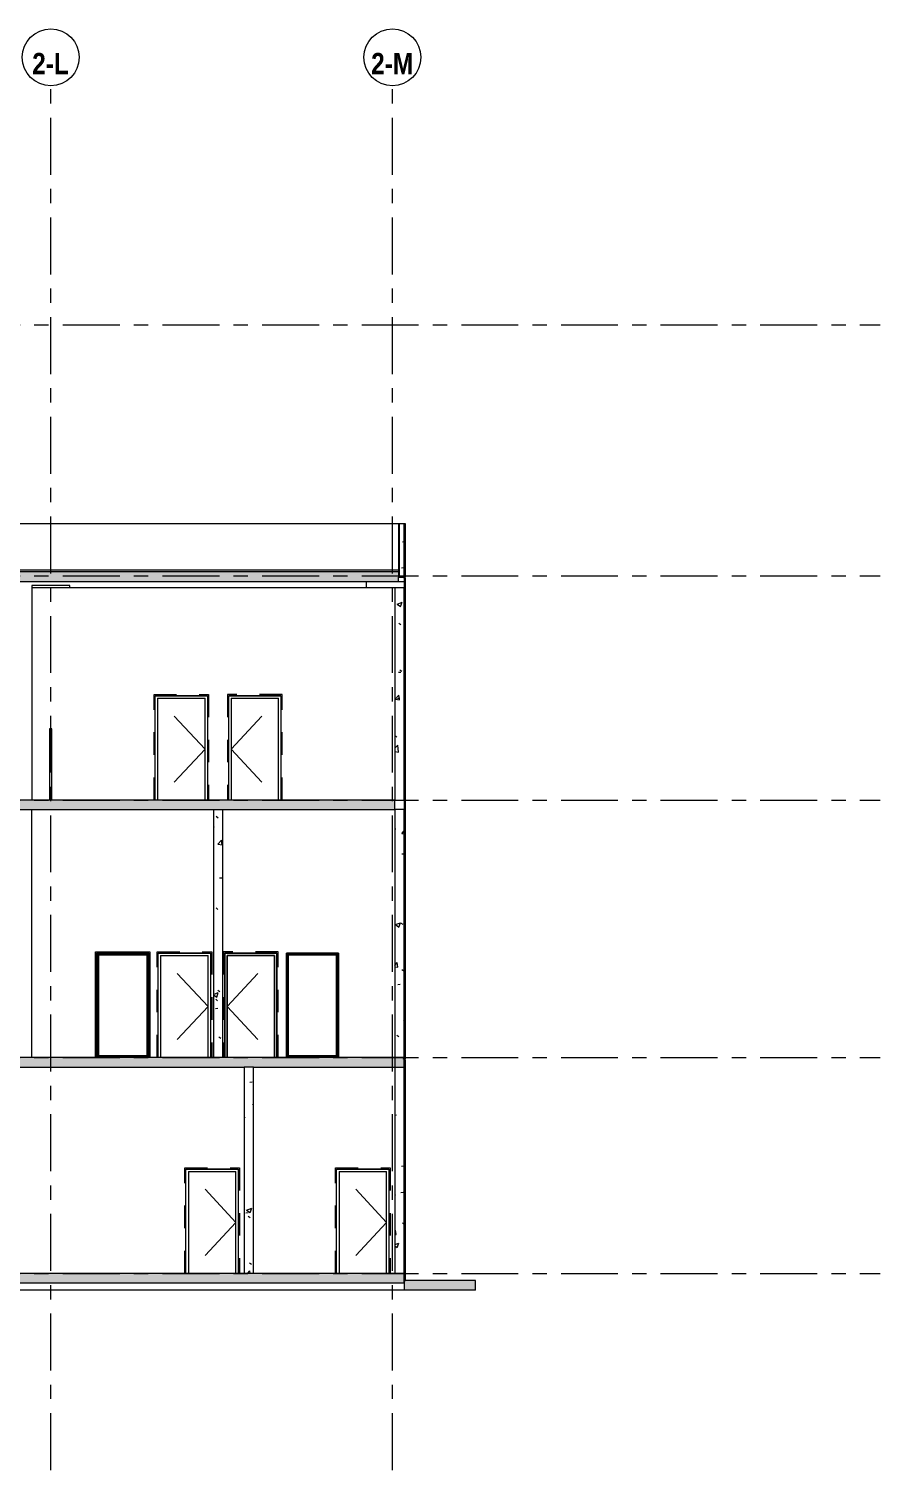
# Model space of a CAD drawing. Header units: millimetres. Extents: x -18215 to 134275, y 17919 to 48497.
# Drawn here: x 116334 to 134275, y 17919 to 48294 of the extents above; entities that cross this region are included whole.
import ezdxf

# ---------------------------------------------------------------- set-up
doc = ezdxf.new("R2010")
doc.units = ezdxf.units.MM
for name, pattern in [('Centre', [4762.5, 952.5, -714.375, 2381.25, -714.375]), ('Dash', [952.5, 476.25, -476.25]), ('IDA - Grid Line', [2100, 1200, -300, 300, -300])]:
    doc.linetypes.add(name, pattern=pattern)
for name, color, linetype, lineweight, true_color in [('A-_DOOR----_E-1', 6, 'Continuous', 9, 0xff00ff), ('A-_DOOR----_E-2', 6, 'Centre', 9, 0xff00ff), ('A-_DOOR----_H-1', 6, 'Dash', 18, 0xff00ff), ('A-_FLOR----_E-1', 6, 'Continuous', 9, 0xff00ff), ('A-_FLORLEVL_E-1', 9, 'IDA - Grid Line', 9, 0x808080), ('A-_FLORPATT_E-1', 6, 'Continuous', 9, 0xff00ff), ('A-_WALL----_E-1', 6, 'Continuous', 9, 0xff00ff), ('A-_WALL----_H-1', 6, 'Continuous', 9, 0xff00ff), ('A-_WALLPRTN_E-1', 6, 'Continuous', 9, 0xff00ff), ('A-_WIND----_E-1', 6, 'Continuous', 9, 0xff00ff), ('S-_ANOTGRID_E-1', 9, 'IDA - Grid Line', 9, 0x808080), ('S-_COLN----_E-1', 6, 'Continuous', 9, 0xff00ff), ('X_PART----_E-1', 6, 'Continuous', 9, 0xff00ff)]:
    doc.layers.add(name, color=color, linetype=linetype, lineweight=lineweight, true_color=true_color)
doc.layers.add('S-_ANOTGRID_E', color=7, linetype='Continuous', lineweight=9)
doc.styles.add('Arial Narrow_B', font='ARIALNB.TTF', dxfattribs={"height": 450})
pattern_1 = [(0, (85762.1, 31875.04), (381, 381), [47.625, -333.375]), (90, (85762.1, 31875.04), (-381, 381), [47.625, -333.375]), (135, (85809.73, 31875.04), (-381.0004, 3e-14), [67.352, -471.463]), (0, (85809.73, 32089.35), (381, 381), [47.625, -333.375]), (45, (85833.54, 32065.54), (0, 381.0004), [33.676, -505.139]), (135, (85833.54, 32065.54), (-381.0004, 3e-14), [33.676, -505.139]), (0, (85952.6, 32184.6), (381, 381), [67.352, -313.648]), (45, (85952.6, 32184.6), (0, 381.0004), [47.625, -491.19]), (135, (86019.96, 32184.6), (-381.0004, 3e-14), [47.625, -491.19]), (90, (86024.04, 31970.3), (-381, 381), [47.625, -333.375]), (45, (86024.04, 31970.29), (0, 381.0004), [33.676, -505.139]), (135, (86047.86, 31994.1), (-381.0004, 3e-14), [33.676, -505.139]), (0, (85809.73, 31970.3), (381, 381), [23.812, -319.087]), (0, (86095.48, 32065.54), (381, 381), [23.812, -319.087]), (90, (85976.4, 32113.16), (-381, 381), [23.812, -319.087]), (135, (86024.04, 31898.85), (-381.0004, 3e-14), [33.676, -505.139]), (135, (85857.36, 32160.79), (-381.0004, 3e-14), [33.676, -505.139]), (45, (85940.7, 32000.05), (0, 381.0004), [33.676, -505.139]), (90, (85893.07, 31922.66), (-381, 381), [5.953, -375.047]), (90, (85910.93, 32083.4), (-381, 381), [5.953, -375.047]), (90, (86089.53, 32148.88), (-381, 381), [5.953, -375.047]), (90, (86095.48, 31946.47), (-381, 381), [5.953, -375.047])]
pattern_2 = [(50, (85762.1, 31875), (1093.104, -95.634), [114.3, -1257.3]), (355, (85762.1, 31875), (-211.457, 1146.34), [91.44, -1005.84]), (100.451, (85853.2, 31867.1), (881.656, 1050.7), [97.14, -1068.54]), (46.184, (85762.1, 32179.8), (1626.475, -252.257), [171.45, -1885.95]), (96.636, (85897.6, 32158.8), (1424.416, 1484.565), [145.71, -1602.81]), (351.184, (85762.1, 32179.8), (1424.43, 1484.55), [137.16, -1508.76]), (21, (85914.5, 32103.6), (909.686, -613.591), [114.3, -1257.3]), (326, (85914.5, 32103.6), (370.812, 1105.13), [91.44, -1005.84]), (71.451, (85990.3, 32052.5), (1280.503, 491.528), [97.14, -1068.54]), (37.5, (85762.1, 31875.04), (18.5313, 507.3303), [50.292, -943.356, 50.292, -1980.438]), (37.5, (85762.1, 31875.04), (18.5313, 507.3303), [-1043.94, -970.788, 50.292, -959.358]), (7.5, (85762.1, 31875.04), (400.918, 601.0836), [50.292, -531.876, 50.292, -920.496, -384.81]), (7.5, (85762.1, 31875.04), (400.918, 601.0836), [-1552.956, 50.292, -334.518]), (327.5, (85422.25, 31875.04), (813.545, -34.3737), [50.292, -330.708, 50.292, -2715.768]), (327.5, (85422.25, 31875.04), (813.545, -34.3737), [-431.292, -1138.428, 50.292, -1527.048]), (317.5, (85269.85, 31875.04), (888.775, 152.56), [50.292, -445.008, 50.292, -1859.28]), (317.5, (85269.85, 31875.04), (888.775, 152.56), [-545.592, -739.14, 50.292, -1069.848])]

# ---------------------------------------------------------------- blocks, each defined once
blk = doc.blocks.new('IDA - F - Single - Swing - 1100L X 2200H - B2-TD01-4055580-Section 114')
at = {"layer": 'A-_DOOR----_E-1'}
for p, q in [((440, 28815), (440, 26615)), ((1540, 28815), (440, 28815)), ((1490, 28765), (490, 28765)), ((490, 28765), (490, 26615)), ((490, 26615), (490, 28765)), ((490, 28765), (1490, 28765)), ((1490, 26615), (1490, 28765)), ((1490, 28765), (1490, 26615)), ((1540, 26615), (1540, 28815))]:
    blk.add_line(p, q, dxfattribs=at)
at = {"layer": 'A-_DOOR----_E-2'}
for q in [(1490, 28765), (1490, 26615)]:
    blk.add_line((490, 27690), q, dxfattribs=at)
at = {"layer": 'A-_DOOR----_H-1'}
for p, q in [((1565, 28840), (415, 28840)), ((415, 28840), (415, 26615)), ((1565, 26615), (1565, 28840))]:
    blk.add_line(p, q, dxfattribs=at)
blk = doc.blocks.new('IDA - F - Single - Swing - 1100L X 2200H - B2-TD01-V33-Section 114')
at = {"layer": 'A-_DOOR----_E-1'}
for p, q in [((-59741, 28815), (-60841, 28815)), ((-60841, 26615), (-60841, 28815)), ((-60791, 28765), (-60791, 26615)), ((-60791, 28765), (-59791, 28765)), ((-59791, 26615), (-59791, 28765)), ((-59741, 28815), (-59741, 26615))]:
    blk.add_line(p, q, dxfattribs=at)
at = {"layer": 'A-_DOOR----_E-2'}
for q in [(-60791, 28765), (-60791, 26615)]:
    blk.add_line((-59791, 27690), q, dxfattribs=at)
at = {"layer": 'A-_DOOR----_H-1'}
for p, q in [((-60866, 26615), (-60866, 28840)), ((-60866, 28840), (-59716, 28840)), ((-59716, 28840), (-59716, 26615))]:
    blk.add_line(p, q, dxfattribs=at)
blk = doc.blocks.new('IDA - F - Single - Swing - 1100L X 2200H - B2-TD01-4055582-Section 114')
at = {"layer": 'A-_DOOR----_E-1'}
for p, q in [((-15400, 26615), (-15400, 28815)), ((-14300, 28815), (-15400, 28815)), ((-15350, 28765), (-15350, 26615)), ((-15350, 28765), (-14350, 28765)), ((-14350, 26615), (-14350, 28765)), ((-14300, 28815), (-14300, 26615))]:
    blk.add_line(p, q, dxfattribs=at)
at = {"layer": 'A-_DOOR----_E-2'}
for q in [(-14350, 28765), (-14350, 26615)]:
    blk.add_line((-15350, 27690), q, dxfattribs=at)
at = {"layer": 'A-_DOOR----_H-1'}
for p, q in [((-14275, 28840), (-15425, 28840)), ((-15425, 28840), (-15425, 26615)), ((-14275, 26615), (-14275, 28840))]:
    blk.add_line(p, q, dxfattribs=at)
blk = doc.blocks.new('40mm fixed window - 40mm Fixed Window 1100x2200-5351977-Section 114')
at = {"layer": 'A-_WIND----_E-1'}
for p, q in [((1742, 26617), (1742, 28813)), ((2838, 28813), (1742, 28813)), ((1761, 26636), (1761, 28794)), ((1761, 28794), (2819, 28794)), ((2818, 28792), (1763, 28792)), ((1763, 28792), (1763, 26638)), ((2815, 28790), (1765, 28790)), ((1765, 28790), (1765, 26640)), ((1768, 28788), (1768, 26642)), ((2813, 28788), (1768, 28788)), ((1769, 28786), (1768, 28787)), ((2813, 28787), (1768, 28787)), ((1768, 28786), (1768, 26643)), ((1769, 28786), (1769, 26644)), ((2811, 28786), (1769, 28786)), ((1770, 28786), (1770, 26644)), ((2811, 28786), (1770, 28786)), ((1775, 28781), (1775, 26649)), ((2806, 28781), (1775, 28781)), ((1778, 28777), (1776, 28779)), ((1776, 28779), (1776, 26651)), ((2804, 28779), (1776, 28779)), ((1778, 26653), (1778, 28777)), ((1779, 28776), (1778, 28777)), ((1778, 28777), (2802, 28777)), ((1779, 26654), (1779, 28776)), ((1781, 28774), (1779, 28776)), ((2801, 28776), (1779, 28776)), ((1781, 28774), (1781, 26656)), ((2800, 28774), (1781, 28774)), ((2801, 28776), (2800, 28774)), ((2800, 26656), (2800, 28774)), ((2802, 28777), (2801, 28776)), ((2801, 28776), (2801, 26654)), ((2804, 28779), (2802, 28777)), ((2802, 28777), (2802, 26653)), ((2804, 26651), (2804, 28779)), ((2806, 26649), (2806, 28781)), ((2813, 28787), (2811, 28786)), ((2811, 26644), (2811, 28786)), ((2811, 26644), (2811, 28786)), ((2813, 26642), (2813, 28788)), ((2813, 26643), (2813, 28786)), ((2815, 26640), (2815, 28790)), ((2818, 28792), (2818, 26638)), ((2819, 28794), (2819, 26636)), ((2838, 26617), (2838, 28813)), ((2838, 26617), (1742, 26617)), ((2819, 26636), (1761, 26636)), ((2818, 26638), (1763, 26638)), ((1765, 26640), (2815, 26640)), ((1769, 26644), (1768, 26643)), ((1768, 26643), (2813, 26643)), ((1768, 26642), (2813, 26642)), ((1769, 26644), (2811, 26644)), ((1770, 26644), (2811, 26644)), ((1775, 26649), (2806, 26649)), ((1778, 26653), (1776, 26651)), ((1776, 26651), (2804, 26651)), ((1778, 26653), (1779, 26654)), ((2802, 26653), (1778, 26653)), ((1781, 26656), (1779, 26654)), ((1779, 26654), (2801, 26654)), ((1781, 26656), (2800, 26656)), ((2801, 26654), (2800, 26656)), ((2802, 26653), (2801, 26654)), ((2804, 26651), (2802, 26653)), ((2813, 26643), (2811, 26644))]:
    blk.add_line(p, q, dxfattribs=at)
for points, knots in [([(1768, 28787), (1768, 28787), (1768, 28788), (1768, 28788), (1768, 28788), (1768, 28788)], [0, 0, 0, 0, 0.1363636, 0.2727273, 0.4545455, 0.4545455, 0.4545455, 0.4545455]), ([(1775, 28781), (1774, 28781), (1774, 28781), (1773, 28782), (1773, 28783), (1772, 28783), (1772, 28784), (1771, 28784), (1770, 28785), (1770, 28785), (1770, 28786)], [0, 0, 0, 0, 0.2, 0.3, 0.4, 0.5, 0.6, 0.7, 0.8, 1, 1, 1, 1]), ([(2811, 28786), (2811, 28785), (2810, 28785), (2810, 28784), (2809, 28784), (2809, 28783), (2808, 28783), (2808, 28783), (2807, 28782), (2807, 28781), (2806, 28781), (2806, 28781)], [-1, -1, -1, -1, -0.8, -0.7, -0.6, -0.55, -0.5, -0.4, -0.3, -0.2, 0, 0, 0, 0]), ([(2813, 28788), (2813, 28788), (2813, 28788), (2813, 28788), (2813, 28787), (2813, 28787)], [-0.4545455, -0.4545455, -0.4545455, -0.4545455, -0.2727273, -0.1363636, 0, 0, 0, 0]), ([(1768, 26642), (1768, 26642), (1768, 26642), (1768, 26642), (1768, 26643), (1768, 26643)], [-0.4545455, -0.4545455, -0.4545455, -0.4545455, -0.2727273, -0.1363636, 0, 0, 0, 0]), ([(1770, 26644), (1770, 26645), (1770, 26645), (1771, 26646), (1772, 26646), (1772, 26647), (1772, 26647), (1773, 26647), (1773, 26648), (1774, 26649), (1774, 26649), (1775, 26649)], [-1, -1, -1, -1, -0.8, -0.7, -0.6, -0.55, -0.5, -0.4, -0.3, -0.2, 0, 0, 0, 0]), ([(2811, 26644), (2811, 26645), (2810, 26645), (2810, 26646), (2809, 26646), (2809, 26647), (2808, 26647), (2808, 26647), (2807, 26648), (2807, 26649), (2806, 26649), (2806, 26649)], [-1, -1, -1, -1, -0.8, -0.7, -0.6, -0.55, -0.5, -0.4, -0.3, -0.2, 0, 0, 0, 0]), ([(2813, 26642), (2813, 26642), (2813, 26642), (2813, 26642), (2813, 26643), (2813, 26643)], [-0.4545455, -0.4545455, -0.4545455, -0.4545455, -0.2727273, -0.1363636, 0, 0, 0, 0])]:
    blk.add_open_spline(points, degree=3, knots=knots, dxfattribs=at)
blk = doc.blocks.new('40mm fixed window - 40mm Fixed Window 1100x2200-V41-Section 114')
at = {"layer": 'A-_WIND----_E-1'}
for p, q in [((-2285, 26615), (-2285, 28840)), ((-2285, 28840), (-1135, 28840)), ((-1162, 28813), (-2258, 28813)), ((-2258, 28813), (-2258, 26617)), ((-2247, 28802), (-2247, 26628)), ((-1172, 28802), (-2247, 28802)), ((-2247, 26629), (-2247, 28802)), ((-2246, 28801), (-2247, 28802)), ((-2247, 28802), (-1173, 28802)), ((-2246, 26629), (-2246, 28801)), ((-2245, 28800), (-2246, 28801)), ((-1174, 28801), (-2246, 28801)), ((-2245, 28800), (-2245, 26630)), ((-1174, 28800), (-2245, 28800)), ((-2244, 28799), (-2244, 26631)), ((-1176, 28799), (-2244, 28799)), ((-2222, 28777), (-2243, 28798)), ((-2222, 26653), (-2222, 28777)), ((-2222, 28777), (-1198, 28777)), ((-2221, 28776), (-2222, 28777)), ((-1199, 28776), (-2221, 28776)), ((-2221, 28776), (-2221, 26654)), ((-1198, 28777), (-1199, 28776)), ((-1199, 28776), (-1199, 26654)), ((-1176, 28798), (-1198, 28777)), ((-1198, 28777), (-1198, 26653)), ((-1176, 26631), (-1176, 28799)), ((-1173, 28802), (-1174, 28801)), ((-1174, 28801), (-1174, 26629)), ((-1174, 28801), (-1174, 28800)), ((-1174, 26630), (-1174, 28800)), ((-1173, 28802), (-1173, 26629)), ((-1172, 26628), (-1172, 28802)), ((-1162, 28813), (-1162, 26617)), ((-1135, 28840), (-1135, 26615)), ((-1162, 26617), (-2258, 26617)), ((-2247, 26628), (-2246, 26629)), ((-2247, 26628), (-1172, 26628)), ((-1173, 26628), (-2247, 26628)), ((-2245, 26630), (-2246, 26629)), ((-2246, 26629), (-1174, 26629)), ((-2245, 26630), (-1174, 26630)), ((-2244, 26631), (-1176, 26631)), ((-2243, 26632), (-2222, 26653)), ((-2221, 26654), (-2222, 26653)), ((-1198, 26653), (-2222, 26653)), ((-1199, 26654), (-2221, 26654)), ((-1199, 26654), (-1198, 26653)), ((-1176, 26632), (-1198, 26653)), ((-1174, 26629), (-1174, 26630)), ((-1173, 26628), (-1174, 26629))]:
    blk.add_line(p, q, dxfattribs=at)
for points, knots in [([(-2247, 28802), (-2247, 28802), (-2247, 28802), (-2247, 28802), (-2247, 28802), (-2247, 28802), (-2247, 28802)], [0.047619, 0.047619, 0.047619, 0.047619, 0.0714286, 0.0952381, 0.1190476, 0.1904762, 0.1904762, 0.1904762, 0.1904762]), ([(-2243, 28798), (-2243, 28798), (-2243, 28798), (-2243, 28799), (-2243, 28799), (-2243, 28799), (-2244, 28799), (-2244, 28799), (-2244, 28799)], [0, 0, 0, 0, 0.166667, 0.305556, 0.444444, 0.583333, 0.722222, 1, 1, 1, 1]), ([(-1176, 28799), (-1176, 28799), (-1176, 28799), (-1176, 28799), (-1176, 28799), (-1176, 28799), (-1176, 28798), (-1176, 28798), (-1176, 28798)], [-1, -1, -1, -1, -0.722222, -0.583333, -0.444444, -0.305556, -0.166667, 0, 0, 0, 0]), ([(-1172, 28802), (-1172, 28802), (-1172, 28802), (-1173, 28802), (-1173, 28802), (-1173, 28802), (-1173, 28802)], [-0.1904762, -0.1904762, -0.1904762, -0.1904762, -0.1190476, -0.0952381, -0.0714286, -0.047619, -0.047619, -0.047619, -0.047619]), ([(-2247, 26628), (-2247, 26628), (-2247, 26628), (-2247, 26628), (-2247, 26628), (-2247, 26628), (-2247, 26628)], [-0.1904762, -0.1904762, -0.1904762, -0.1904762, -0.1190476, -0.0952381, -0.0714286, -0.047619, -0.047619, -0.047619, -0.047619]), ([(-2244, 26631), (-2244, 26631), (-2244, 26631), (-2243, 26631), (-2243, 26631), (-2243, 26631), (-2243, 26632), (-2243, 26632), (-2243, 26632)], [-1, -1, -1, -1, -0.722222, -0.583333, -0.444444, -0.305556, -0.166667, 0, 0, 0, 0]), ([(-1176, 26631), (-1176, 26631), (-1176, 26631), (-1176, 26631), (-1176, 26631), (-1176, 26631), (-1176, 26632), (-1176, 26632), (-1176, 26632)], [-1, -1, -1, -1, -0.722222, -0.583333, -0.444444, -0.305556, -0.166667, 0, 0, 0, 0]), ([(-1172, 26628), (-1172, 26628), (-1172, 26628), (-1173, 26628), (-1173, 26628), (-1173, 26628), (-1173, 26628)], [-0.1904762, -0.1904762, -0.1904762, -0.1904762, -0.1190476, -0.0952381, -0.0714286, -0.047619, -0.047619, -0.047619, -0.047619])]:
    blk.add_open_spline(points, degree=3, knots=knots, dxfattribs=at)
for points in [[(-2222, 28777), (-2222, 28777), (-2222, 28777), (-2222, 28777)], [(-1198, 28777), (-1198, 28777), (-1198, 28777), (-1198, 28777), (-1198, 28777)], [(-2222, 26653), (-2222, 26653), (-2222, 26653), (-2222, 26653)], [(-1198, 26653), (-1198, 26653), (-1198, 26653), (-1198, 26653), (-1198, 26653)]]:
    blk.add_open_spline(points, degree=3, dxfattribs=at)
blk = doc.blocks.new('IDA - F - Single - Swing - 1100L X 2200H - FTD05- 1HR-4047246-Section 114')
at = {"layer": 'A-_DOOR----_E-1'}
for p, q in [((3900, 24265), (2800, 24265)), ((2800, 22065), (2800, 24265)), ((2850, 24215), (2850, 22065)), ((2850, 24215), (3850, 24215)), ((3850, 22065), (3850, 24215)), ((3900, 24265), (3900, 22065))]:
    blk.add_line(p, q, dxfattribs=at)
at = {"layer": 'A-_DOOR----_E-2'}
for q in [(2850, 24215), (2850, 22065)]:
    blk.add_line((3850, 23140), q, dxfattribs=at)
at = {"layer": 'A-_DOOR----_H-1'}
for p, q in [((2775, 22065), (2775, 24290)), ((2775, 24290), (3925, 24290)), ((3925, 24290), (3925, 22065))]:
    blk.add_line(p, q, dxfattribs=at)
blk = doc.blocks.new('Grid - 4 mm Dia-236334-Section 114')
at = {"layer": 'S-_ANOTGRID_E'}
blk.add_circle((-75225, 47694), 600, dxfattribs=at)

msp = doc.modelspace()

# ---------------------------------------------------------------- hatches: boundary and pattern name
at = {"layer": 'A-_FLORPATT_E-1'}
h = msp.add_hatch(dxfattribs=at)
h.set_pattern_fill('FP_10', color=256, style=0, pattern_type=2)
h.set_pattern_definition(pattern_1)
h.paths.add_polyline_path([(120316, 36649), (124121, 36649), (124121, 36849), (105521, 36849), (105521, 36649), (119967, 36649)])
h = msp.add_hatch(dxfattribs=at)
h.set_pattern_fill('FP_10', color=256, style=0, pattern_type=2)
h.set_pattern_definition(pattern_1)
h.paths.add_polyline_path([(44546, 31840), (124046, 31840), (124046, 32040), (44546, 32040), (44546, 31876)])
h = msp.add_hatch(dxfattribs=at)
h.set_pattern_fill('FP_10', color=256, style=0, pattern_type=2)
h.set_pattern_definition(pattern_1)
h.paths.add_polyline_path([(123457, 26415), (124246, 26415), (124246, 26615), (87596, 26615), (87596, 26415), (122759, 26415)])
h.paths.add_polyline_path([(44546, 26415), (81196, 26415), (81196, 26615), (44546, 26615)])
h = msp.add_hatch(dxfattribs=at)
h.set_pattern_fill('FP_10', color=256, style=0, pattern_type=2)
h.set_pattern_definition(pattern_1)
h.paths.add_polyline_path([(124853, 21715), (125746, 21715), (125746, 21915), (124246, 21915), (124246, 21715)])
h.paths.add_polyline_path([(43880, 21715), (44746, 21715), (44746, 21915), (43046, 21915), (43046, 21715)])
h = msp.add_hatch(dxfattribs=at)
h.set_pattern_fill('FP_10', color=256, style=0, pattern_type=2)
h.set_pattern_definition(pattern_1)
h.paths.add_polyline_path([(119269, 21865), (124246, 21865), (124246, 22065), (115696, 22065), (115696, 21865), (116477, 21865)])
h.paths.add_polyline_path([(102696, 21865), (113696, 21865), (113696, 22065), (102696, 22065)])
at = {"layer": 'A-_WALL----_E-1'}
h = msp.add_hatch(dxfattribs=at)
h.set_pattern_fill('FP_11', color=256, style=0, pattern_type=2)
h.set_pattern_definition(pattern_2)
h.paths.add_polyline_path([(124246, 36735), (124271, 36735), (124271, 37865), (124246, 37865), (124246, 36855)])
at = {"layer": 'A-_WALL----_H-1'}
h = msp.add_hatch(dxfattribs=at)
h.set_pattern_fill('FP_11', color=256, style=0, pattern_type=2)
h.set_pattern_definition(pattern_2)
h.paths.add_polyline_path([(124155, 36735), (124246, 36735), (124246, 37865), (124146, 37865), (124146, 36735)])
h = msp.add_hatch(dxfattribs=at)
h.set_pattern_fill('FP_11', color=256, style=0, pattern_type=2)
h.set_pattern_definition(pattern_2)
h.paths.add_polyline_path([(124046, 32040), (124246, 32040), (124246, 36515), (124046, 36515), (124046, 33299)])
h = msp.add_hatch(dxfattribs=at)
h.set_pattern_fill('FP_11', color=256, style=0, pattern_type=2)
h.set_pattern_definition(pattern_2)
h.paths.add_polyline_path([(120223, 26615), (120423, 26615), (120423, 31840), (120223, 31840), (120223, 27608)])
h = msp.add_hatch(dxfattribs=at)
h.set_pattern_fill('FP_11', color=256, style=0, pattern_type=2)
h.set_pattern_definition(pattern_2)
h.paths.add_polyline_path([(124246, 26415), (124246, 31840), (124046, 31840), (124046, 26415)])
h = msp.add_hatch(dxfattribs=at)
h.set_pattern_fill('FP_11', color=256, style=0, pattern_type=2)
h.set_pattern_definition(pattern_2)
h.paths.add_polyline_path([(124046, 22065), (124246, 22065), (124246, 26615), (124046, 26615), (124046, 23339)])
h = msp.add_hatch(dxfattribs=at)
h.set_pattern_fill('FP_11', color=256, style=0, pattern_type=2)
h.set_pattern_definition(pattern_2)
h.paths.add_polyline_path([(120871, 22065), (121071, 22065), (121071, 26415), (120871, 26415), (120871, 23339)])

# ---------------------------------------------------------------- linework, layer by layer
at = {"layer": 'A-_FLOR----_E-1'}
for p, q in [((124121, 36849), (105521, 36849)), ((109596, 36890), (124121, 36890)), ((105521, 36649), (124121, 36649)), ((124121, 36642), (124121, 36735)), ((124046, 32040), (44746, 32040)), ((124046, 31840), (124046, 32040)), ((44546, 31840), (124046, 31840)), ((124246, 26615), (87796, 26615)), ((124246, 26415), (124246, 26615)), ((115896, 26415), (120871, 26415)), ((121071, 26415), (124246, 26415)), ((124246, 22065), (82686, 22065)), ((124246, 21865), (124246, 22065)), ((125746, 21915), (124246, 21915)), ((124246, 21915), (124246, 21715)), ((125746, 21715), (125746, 21915)), ((125746, 21715), (95271, 21715)), ((95446, 21865), (124246, 21865))]:
    msp.add_line(p, q, dxfattribs=at)
at = {"layer": 'A-_FLORLEVL_E-1'}
for p, q in [((37249, 42055), (134275, 42055)), ((37249, 36765), (134275, 36765)), ((37249, 32040), (134275, 32040)), ((37249, 26615), (134275, 26615)), ((37249, 22065), (134275, 22065))]:
    msp.add_line(p, q, dxfattribs=at)
at = {"layer": 'A-_WALL----_E-1'}
for p, q in [((124271, 37865), (109596, 37865)), ((124121, 37865), (124121, 36735)), ((124146, 36735), (124146, 37865)), ((124246, 36735), (124246, 37865)), ((124271, 36735), (124271, 37865)), ((124121, 36735), (124271, 36735)), ((124241, 36715), (124241, 36735)), ((124246, 36715), (124241, 36715)), ((121071, 26415), (120871, 26415))]:
    msp.add_line(p, q, dxfattribs=at)
at = {"layer": 'A-_WALLPRTN_E-1'}
for p, q in [((124246, 36515), (116396, 36515)), ((116396, 36515), (116396, 32040)), ((124046, 36515), (124046, 32040)), ((124246, 32040), (124246, 36515)), ((118996, 32040), (118996, 34240)), ((118996, 34240), (120096, 34240)), ((120096, 34240), (120096, 32040)), ((120546, 32040), (120546, 34240)), ((120546, 34240), (121646, 34240)), ((121646, 34240), (121646, 32040)), ((116771, 33540), (116771, 32040)), ((116821, 33540), (116771, 33540)), ((116821, 32040), (116821, 33540)), ((124046, 32040), (124246, 32040)), ((116396, 26615), (116396, 31840)), ((120223, 31840), (120223, 26615)), ((120423, 26615), (120423, 31840)), ((124046, 31840), (124046, 26415)), ((124246, 31840), (124046, 31840)), ((124246, 26415), (124246, 31840)), ((117761, 26615), (117761, 28815)), ((117761, 28815), (118861, 28815)), ((118861, 28815), (118861, 26615)), ((119061, 26615), (119061, 28815)), ((119061, 28815), (120161, 28815)), ((120161, 28815), (120161, 26615)), ((120461, 26615), (120461, 28815)), ((120461, 28815), (121561, 28815)), ((121561, 28815), (121561, 26615)), ((121761, 26615), (121761, 28815)), ((121761, 28815), (122861, 28815)), ((122861, 28815), (122861, 26615)), ((124046, 26615), (124046, 22065)), ((124246, 22065), (124246, 26615)), ((120871, 26415), (120871, 22065)), ((121071, 22065), (121071, 26415)), ((119646, 22065), (119646, 24265)), ((119646, 24265), (120746, 24265)), ((120746, 24265), (120746, 22065)), ((122821, 22065), (122821, 24265)), ((122821, 24265), (123921, 24265)), ((123921, 24265), (123921, 22065))]:
    msp.add_line(p, q, dxfattribs=at)
at = {"layer": 'S-_ANOTGRID_E-1'}
for p, q in [((116796, 17919), (116796, 47094)), ((123996, 17919), (123996, 47094))]:
    msp.add_line(p, q, dxfattribs=at)
at = {"layer": 'S-_COLN----_E-1'}
for p, q in [((116396, 36565), (116396, 36515)), ((117196, 36565), (116396, 36565)), ((117196, 36515), (117196, 36565)), ((123446, 36642), (123446, 36515)), ((124246, 36642), (123446, 36642))]:
    msp.add_line(p, q, dxfattribs=at)
at = {"layer": 'X_PART----_E-1'}
for p, q in [((124271, 36715), (124246, 36715)), ((124246, 36715), (124246, 26585)), ((124271, 26585), (124271, 36715)), ((124246, 26585), (124271, 26585)), ((124271, 26565), (124246, 26565)), ((124246, 26565), (124246, 21915)), ((124271, 21915), (124271, 26565)), ((124246, 21915), (124271, 21915))]:
    msp.add_line(p, q, dxfattribs=at)

# ---------------------------------------------------------------- block references
at = {"layer": 'A-_DOOR----_E-1'}
for name, p in [('IDA - F - Single - Swing - 1100L X 2200H - B2-TD01-V33-Section 114', (179838, 5425)), ('IDA - F - Single - Swing - 1100L X 2200H - B2-TD01-4055582-Section 114', (135946, 5425)), ('IDA - F - Single - Swing - 1100L X 2200H - B2-TD01-V33-Section 114', (179903, 0)), ('IDA - F - Single - Swing - 1100L X 2200H - B2-TD01-4055580-Section 114', (120021, 0)), ('IDA - F - Single - Swing - 1100L X 2200H - FTD05- 1HR-4047246-Section 114', (116846, 0)), ('IDA - F - Single - Swing - 1100L X 2200H - FTD05- 1HR-4047246-Section 114', (120021, 0))]:
    msp.add_blockref(name, p, dxfattribs=at)
at = {"layer": 'A-_WIND----_E-1'}
for name in ['40mm fixed window - 40mm Fixed Window 1100x2200-V41-Section 114', '40mm fixed window - 40mm Fixed Window 1100x2200-5351977-Section 114']:
    msp.add_blockref(name, (120021, 0), dxfattribs=at)
at = {"layer": 'S-_ANOTGRID_E'}
for p in [(192021, 0), (199221, 0)]:
    msp.add_blockref('Grid - 4 mm Dia-236334-Section 114', p, dxfattribs=at)

# ---------------------------------------------------------------- texts
at = {"layer": 'S-_ANOTGRID_E', "char_height": 450, "attachment_point": 5, "line_spacing_factor": 0.949189, "style": 'Arial Narrow_B'}
for s, insert, width in [('\\pxqc,t3.33333,6.66667,10,13.33333,16.66667,20,23.33333,26.66667,30,33.33333,36.66667,40,43.33333,46.66667,50,53.33333,56.66667,60,63.33333,66.66667,70,73.33333,76.66667,80,83.33333,86.66667,90,93.33333,96.66667,100,103.33333,106.66667;{2-L}', (116791, 47561), 784.5), ('\\pxqc,t3.33333,6.66667,10,13.33333,16.66667,20,23.33333,26.66667,30,33.33333,36.66667,40,43.33333,46.66667,50,53.33333,56.66667,60,63.33333,66.66667,70,73.33333,76.66667,80,83.33333,86.66667,90,93.33333,96.66667,100,103.33333,106.66667;{2-M}', (123991, 47561), 903)]:
    msp.add_mtext(s, dxfattribs=dict(at, insert=insert, width=width))

doc.saveas('drawing.dxf')
